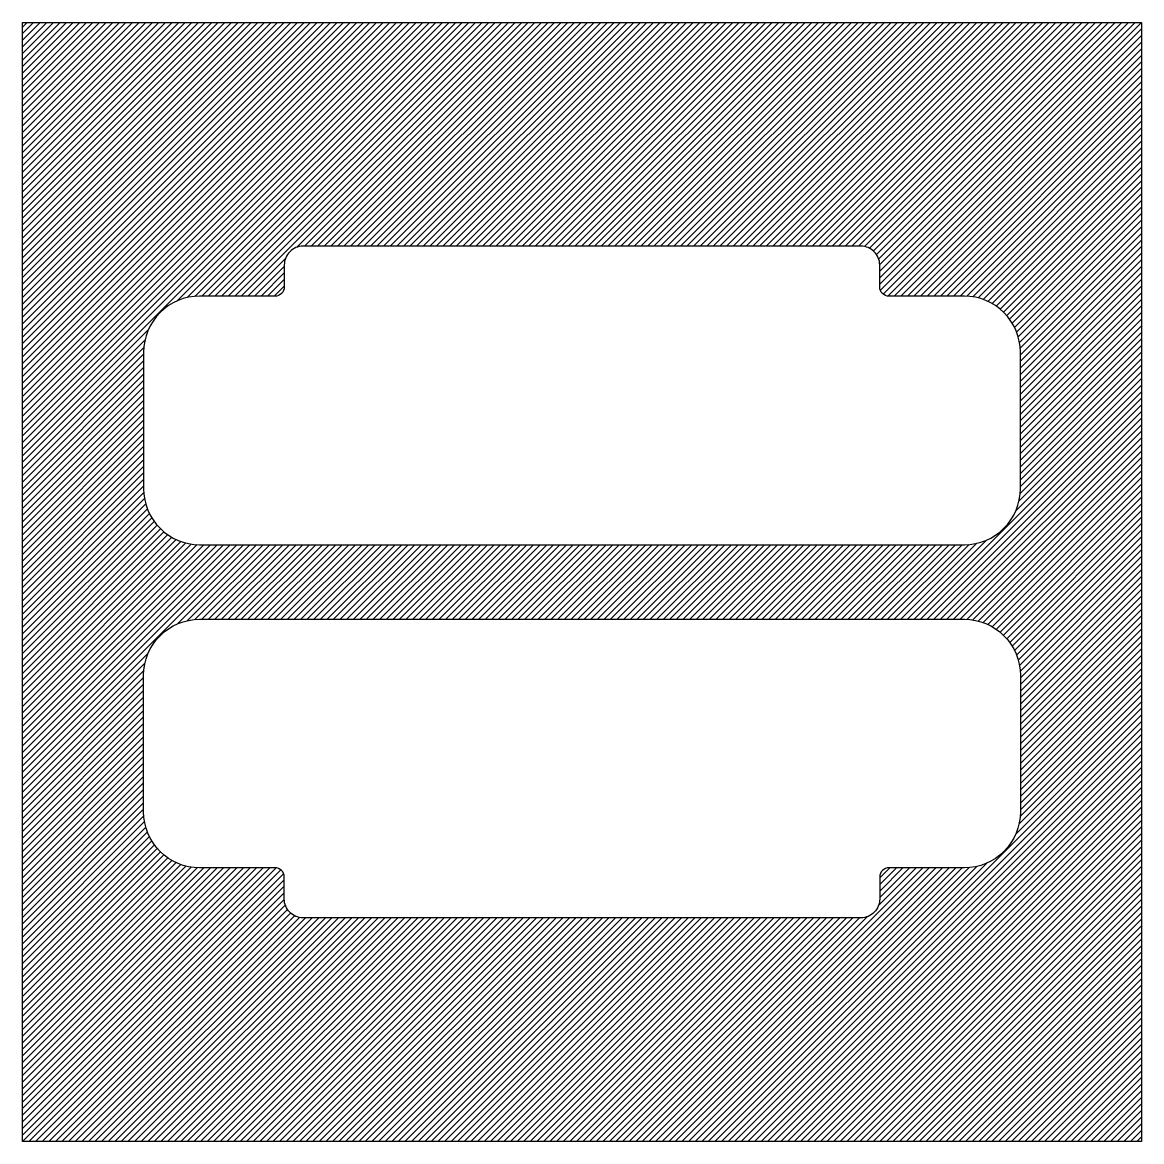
# Model space of a CAD drawing. Header units: inches. Extents: x -15 to 15, y -15 to 15.
import ezdxf

# ---------------------------------------------------------------- set-up
doc = ezdxf.new("R2010")
doc.units = ezdxf.units.IN
doc.header["$MEASUREMENT"] = 0
for name, color, linetype in [('active', 6, 'Continuous'), ('active_hatch', 6, 'Continuous'), ('glass', 7, 'Continuous')]:
    doc.layers.add(name, color=color, linetype=linetype)

msp = doc.modelspace()

# ---------------------------------------------------------------- hatches: boundary and pattern name
at = {"layer": 'active_hatch'}
h = msp.add_hatch(dxfattribs=at)
h.set_pattern_fill('ANSI31', color=256, style=0)
h.paths.add_polyline_path([(-15, -15), (-15, 15), (15, 15), (15, -15)])
edge = h.paths.add_edge_path(flags=16)
edge.add_line((-7.98, 8.5), (-7.98, 7.911))
edge.add_arc((-8.23, 7.911), 0.25, -90, 0, ccw=False)
edge.add_line((-8.23, 7.661), (-10.25, 7.661))
edge.add_arc((-10.25, 6.161), 1.5, 90, 180)
edge.add_line((-11.75, 6.161), (-11.75, 2.5))
edge.add_arc((-10.25, 2.5), 1.5, 180, 270)
edge.add_line((-10.25, 1), (10.25, 1))
edge.add_arc((10.25, 2.5), 1.5, 270, 360)
edge.add_line((11.75, 2.5), (11.75, 6.161))
edge.add_arc((10.25, 6.161), 1.5, 360, 450)
edge.add_line((10.25, 7.661), (8.23, 7.661))
edge.add_arc((8.23, 7.911), 0.25, 180, 270, ccw=False)
edge.add_line((7.98, 7.911), (7.98, 8.5))
edge.add_arc((7.48, 8.5), 0.5, 360, 450)
edge.add_line((7.48, 9), (-7.48, 9))
edge.add_arc((-7.48, 8.5), 0.5, 90, 180)
edge = h.paths.add_edge_path(flags=16)
edge.add_line((-7.98, -8.5), (-7.98, -7.911))
edge.add_arc((-8.23, -7.911), 0.25, 360, 450)
edge.add_line((-8.23, -7.661), (-10.25, -7.661))
edge.add_arc((-10.25, -6.161), 1.5, 180, 270, ccw=False)
edge.add_line((-11.75, -6.161), (-11.75, -2.5))
edge.add_arc((-10.25, -2.5), 1.5, 90, 180, ccw=False)
edge.add_line((-10.25, -1), (10.25, -1))
edge.add_arc((10.25, -2.5), 1.5, 0, 90, ccw=False)
edge.add_line((11.75, -2.5), (11.75, -6.161))
edge.add_arc((10.25, -6.161), 1.5, -90, 0, ccw=False)
edge.add_line((10.25, -7.661), (8.23, -7.661))
edge.add_arc((8.23, -7.911), 0.25, 90, 180)
edge.add_line((7.98, -7.911), (7.98, -8.5))
edge.add_arc((7.48, -8.5), 0.5, -90, 0, ccw=False)
edge.add_line((7.48, -9), (-7.48, -9))
edge.add_arc((-7.48, -8.5), 0.5, 180, 270, ccw=False)

# ---------------------------------------------------------------- linework, layer by layer
at = {"layer": 'active'}
for points in [[(-7.98, 8.5), (-7.98, 7.911, -0.414214), (-8.23, 7.661), (-10.25, 7.661, 0.414214), (-11.75, 6.161), (-11.75, 2.5, 0.414214), (-10.25, 1), (10.25, 1, 0.414214), (11.75, 2.5), (11.75, 6.161, 0.414214), (10.25, 7.661), (8.23, 7.661, -0.414214), (7.98, 7.911), (7.98, 8.5, 0.414214), (7.48, 9), (-7.48, 9, 0.414214)], [(-7.98, -8.5), (-7.98, -7.911, 0.414214), (-8.23, -7.661), (-10.25, -7.661, -0.414214), (-11.75, -6.161), (-11.75, -2.5, -0.414214), (-10.25, -1), (10.25, -1, -0.414214), (11.75, -2.5), (11.75, -6.161, -0.414214), (10.25, -7.661), (8.23, -7.661, 0.414214), (7.98, -7.911), (7.98, -8.5, -0.414214), (7.48, -9), (-7.48, -9, -0.414214)]]:
    msp.add_lwpolyline(points, format="xyb", close=True, dxfattribs=at)
at = {"layer": 'glass'}
msp.add_lwpolyline([(-15, -15), (-15, 15), (15, 15), (15, -15)], close=True, dxfattribs=at)

doc.saveas('drawing.dxf')
